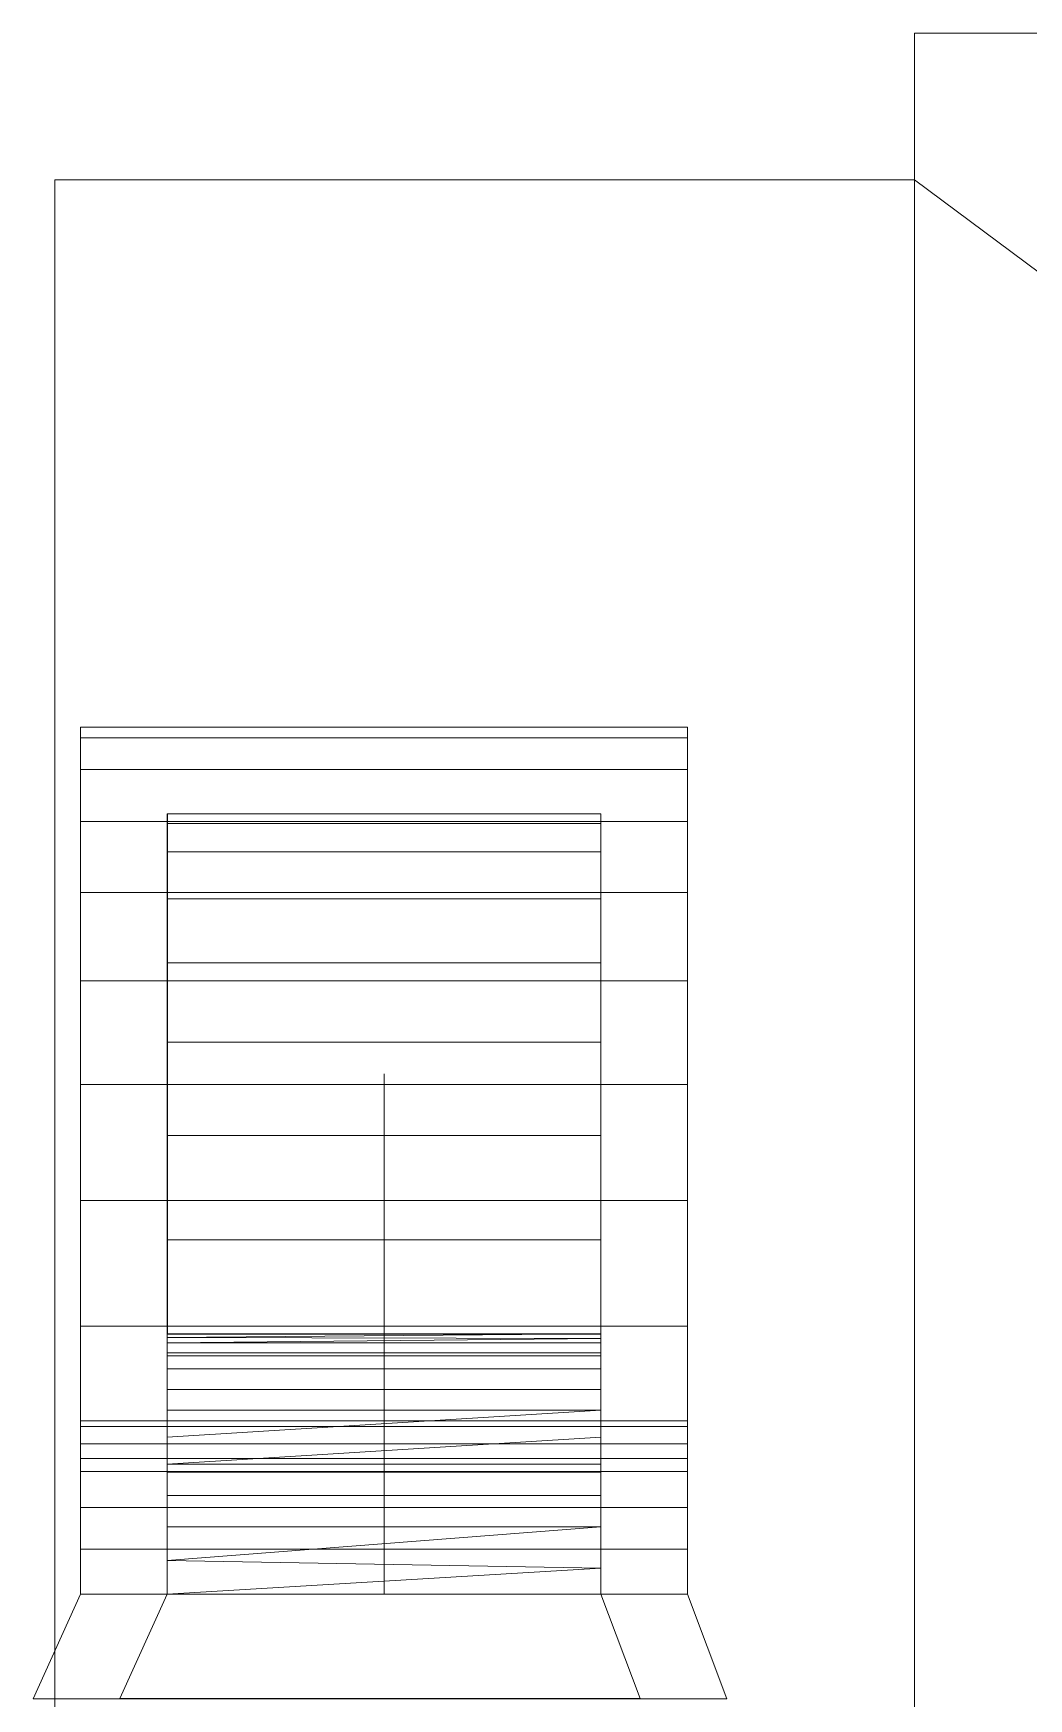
# Model space of a CAD drawing. Header units: inches. Extents: x -3354 to -3, y -8 to 1149.
# Drawn here: x -2915.97 to -2893, y 748.01 to 786.42 of the extents above; entities that cross this region are included whole.
import ezdxf

# ---------------------------------------------------------------- set-up
doc = ezdxf.new("R2010")
doc.units = ezdxf.units.IN
doc.header["$MEASUREMENT"] = 0
for name, color, linetype, lineweight in [('M-EQPM', 50, 'Continuous', 13), ('M-HVAC-DUCT', 70, 'Continuous', 13), ('M-HVAC-DUCT-CNTR', 70, 'Continuous', 13)]:
    doc.layers.add(name, color=color, linetype=linetype, lineweight=lineweight)

# ---------------------------------------------------------------- blocks, each defined once
blk = doc.blocks.new('PLACEHOLDER_PDH UNIT_ - PLACEHOLDER_PDH UNIT_-758022-01 - Lower Parking Level')
at = {"layer": 'M-EQPM', "color": 181, "transparency": 33554496}
mesh = blk.add_polyface(dxfattribs=at)
corners = [(32.723, 24.002, 24), (-27.277, 24.002, 24), (-27.277, 20.623, 24), (-47.116, 20.623, 24), (-47.116, -20.623, 24), (-27.277, -20.623, 24), (-27.277, -23.998, 24), (32.723, -23.998, 24)]
mesh.append_faces([[corners[k] for k in face] for face in [(2, 7, 0, 1), (5, 2, 3, 4)]], dxfattribs={"vtx0": -1, "color": 181})
mesh.append_faces([[corners[k] for k in face] for face in [(5, 6, 7, 2)]], dxfattribs={"vtx2": -1, "vtx3": -1, "color": 181})
mesh = blk.add_polyface(dxfattribs=at)
corners = [(32.723, 24.002), (32.723, -23.998), (-27.277, -23.998), (-27.277, -20.623), (-47.116, -20.623), (-47.116, 20.623), (-27.277, 20.623), (-27.277, 24.002)]
mesh.append_faces([[corners[k] for k in face] for face in [(0, 1, 6, 7)]], dxfattribs={"vtx1": -1, "color": 181})
mesh.append_faces([[corners[k] for k in face] for face in [(1, 2, 3, 6)]], dxfattribs={"vtx2": -1, "vtx3": -1, "color": 181})
mesh.append_faces([[corners[k] for k in face] for face in [(3, 4, 5, 6)]], dxfattribs={"vtx3": -1, "color": 181})
mesh = blk.add_polyface(dxfattribs=at)
corners = [(32.723, 24.002, 24), (32.723, 24.002), (-27.277, 24.002), (-27.277, 24.002, 24)]
mesh.append_faces([[corners[k] for k in face] for face in [(0, 1, 2, 3)]], dxfattribs={"color": 181})
mesh = blk.add_polyface(dxfattribs=at)
corners = [(-27.277, 24.002, 24), (-27.277, 24.002), (-27.277, 20.623), (-27.277, 20.623, 24)]
mesh.append_faces([[corners[k] for k in face] for face in [(0, 1, 2, 3)]], dxfattribs={"color": 181})
mesh = blk.add_polyface(dxfattribs=at)
corners = [(-17.18, 22.15, 24), (-17.163, 22.28, 24), (-17.113, 22.4, 24), (-17.034, 22.504, 24), (-16.93, 22.583, 24), (-16.81, 22.633, 24), (-16.68, 22.65, 24), (-16.551, 22.633, 24), (-16.43, 22.583, 24), (-16.327, 22.504, 24), (-16.247, 22.4, 24), (-16.197, 22.28, 24), (-16.18, 22.15, 24), (-16.197, 22.021, 24), (-16.247, 21.9, 24), (-16.327, 21.797, 24), (-16.43, 21.717, 24), (-16.551, 21.667, 24), (-16.68, 21.65, 24), (-16.81, 21.667, 24), (-16.93, 21.717, 24), (-17.034, 21.797, 24), (-17.113, 21.9, 24), (-17.163, 22.021, 24), (-15.68, 22.15, 24), (-15.663, 22.28, 24), (-15.613, 22.4, 24), (-15.534, 22.504, 24), (-15.43, 22.583, 24), (-15.31, 22.633, 24), (-15.18, 22.65, 24), (-15.051, 22.633, 24), (-14.93, 22.583, 24), (-14.827, 22.504, 24), (-14.747, 22.4, 24), (-14.697, 22.28, 24), (-14.68, 22.15, 24), (-14.697, 22.021, 24), (-14.747, 21.9, 24), (-14.827, 21.797, 24), (-14.93, 21.717, 24), (-15.051, 21.667, 24), (-15.18, 21.65, 24), (-15.31, 21.667, 24), (-15.43, 21.717, 24), (-15.534, 21.797, 24), (-15.613, 21.9, 24), (-15.663, 22.021, 24), (-34.517, 6.002, 24), (-34.517, -5.998, 24), (-44.517, -5.998, 24), (-44.517, 6.002, 24), (-8.774, 6.029, 24), (-8.774, -5.971, 24), (-16.774, -5.971, 24), (-16.774, 6.029, 24), (11.799, -8.392, 24), (11.799, 7.608, 24), (23.799, 7.608, 24), (23.799, -8.392, 24)]
mesh.append_faces([[corners[k] for k in face] for face in [(51, 48, 49, 50), (55, 52, 53, 54), (56, 57, 58, 59)]], dxfattribs={"color": 181})
mesh.append_faces([[corners[k] for k in face] for face in [(10, 8, 9), (19, 17, 18), (34, 32, 33), (43, 41, 42)]], dxfattribs={"vtx0": -1, "color": 181})
mesh.append_faces([[corners[k] for k in face] for face in [(4, 10, 14, 3), (28, 34, 38, 27)]], dxfattribs={"vtx0": -1, "vtx1": -1, "vtx2": -1, "color": 181})
mesh.append_faces([[corners[k] for k in face] for face in [(21, 3, 14, 17), (45, 27, 38, 41)]], dxfattribs={"vtx0": -1, "vtx1": -1, "vtx2": -1, "vtx3": -1, "color": 181})
mesh.append_faces([[corners[k] for k in face] for face in [(14, 10, 11, 12), (38, 34, 35, 36)]], dxfattribs={"vtx0": -1, "vtx3": -1, "color": 181})
mesh.append_faces([[corners[k] for k in face] for face in [(16, 17, 14, 15), (40, 41, 38, 39)]], dxfattribs={"vtx1": -1, "color": 181})
mesh.append_faces([[corners[k] for k in face] for face in [(23, 0, 3, 22), (21, 22, 3), (47, 24, 27, 46), (45, 46, 27)]], dxfattribs={"vtx1": -1, "vtx2": -1, "color": 181})
mesh.append_faces([[corners[k] for k in face] for face in [(7, 8, 10, 4), (31, 32, 34, 28)]], dxfattribs={"vtx1": -1, "vtx2": -1, "vtx3": -1, "color": 181})
mesh.append_faces([[corners[k] for k in face] for face in [(5, 6, 7, 4), (1, 2, 3, 0), (12, 13, 14), (29, 30, 31, 28), (25, 26, 27, 24), (36, 37, 38)]], dxfattribs={"vtx2": -1, "color": 181})
mesh.append_faces([[corners[k] for k in face] for face in [(19, 20, 21, 17), (43, 44, 45, 41)]], dxfattribs={"vtx2": -1, "vtx3": -1, "color": 181})
mesh = blk.add_polyface(dxfattribs=at)
corners = [(-17.18, 22.15, 26), (-17.163, 22.021, 26), (-17.113, 21.9, 26), (-17.034, 21.797, 26), (-16.93, 21.717, 26), (-16.81, 21.667, 26), (-16.68, 21.65, 26), (-16.551, 21.667, 26), (-16.43, 21.717, 26), (-16.327, 21.797, 26), (-16.247, 21.9, 26), (-16.197, 22.021, 26), (-16.18, 22.15, 26), (-16.197, 22.28, 26), (-16.247, 22.4, 26), (-16.327, 22.504, 26), (-16.43, 22.583, 26), (-16.551, 22.633, 26), (-16.68, 22.65, 26), (-16.81, 22.633, 26), (-16.93, 22.583, 26), (-17.034, 22.504, 26), (-17.113, 22.4, 26), (-17.163, 22.28, 26), (-15.68, 22.15, 26), (-15.663, 22.021, 26), (-15.613, 21.9, 26), (-15.534, 21.797, 26), (-15.43, 21.717, 26), (-15.31, 21.667, 26), (-15.18, 21.65, 26), (-15.051, 21.667, 26), (-14.93, 21.717, 26), (-14.827, 21.797, 26), (-14.747, 21.9, 26), (-14.697, 22.021, 26), (-14.68, 22.15, 26), (-14.697, 22.28, 26), (-14.747, 22.4, 26), (-14.827, 22.504, 26), (-14.93, 22.583, 26), (-15.051, 22.633, 26), (-15.18, 22.65, 26), (-15.31, 22.633, 26), (-15.43, 22.583, 26), (-15.534, 22.504, 26), (-15.613, 22.4, 26), (-15.663, 22.28, 26), (-34.517, 6.002, 26), (-44.517, 6.002, 26), (-44.517, -5.998, 26), (-34.517, -5.998, 26), (-8.774, 6.029, 26), (-16.774, 6.029, 26), (-16.774, -5.971, 26), (-8.774, -5.971, 26), (11.799, -8.392, 26), (23.799, -8.392, 26), (23.799, 7.608, 26), (11.799, 7.608, 26)]
mesh.append_faces([[corners[k] for k in face] for face in [(49, 50, 51, 48), (54, 55, 52, 53), (56, 57, 58, 59)]], dxfattribs={"color": 181})
mesh.append_faces([[corners[k] for k in face] for face in [(10, 7, 8, 9), (34, 31, 32, 33)]], dxfattribs={"vtx0": -1, "color": 181})
mesh.append_faces([[corners[k] for k in face] for face in [(14, 10, 13), (38, 34, 37)]], dxfattribs={"vtx0": -1, "vtx1": -1, "color": 181})
mesh.append_faces([[corners[k] for k in face] for face in [(3, 7, 10, 21), (20, 10, 14, 17), (27, 31, 34, 45), (44, 34, 38, 41)]], dxfattribs={"vtx0": -1, "vtx1": -1, "vtx2": -1, "vtx3": -1, "color": 181})
mesh.append_faces([[corners[k] for k in face] for face in [(21, 0, 1), (45, 24, 25)]], dxfattribs={"vtx0": -1, "vtx2": -1, "color": 181})
mesh.append_faces([[corners[k] for k in face] for face in [(2, 3, 21, 1), (20, 21, 10), (26, 27, 45, 25), (44, 45, 34)]], dxfattribs={"vtx1": -1, "vtx2": -1, "color": 181})
mesh.append_faces([[corners[k] for k in face] for face in [(5, 6, 7), (29, 30, 31)]], dxfattribs={"vtx2": -1, "color": 181})
mesh.append_faces([[corners[k] for k in face] for face in [(3, 4, 5, 7), (27, 28, 29, 31)]], dxfattribs={"vtx2": -1, "vtx3": -1, "color": 181})
mesh.append_faces([[corners[k] for k in face] for face in [(10, 11, 12, 13), (14, 15, 16, 17), (17, 18, 19, 20), (21, 22, 23, 0), (34, 35, 36, 37), (38, 39, 40, 41), (41, 42, 43, 44), (45, 46, 47, 24)]], dxfattribs={"vtx3": -1, "color": 181})
mesh = blk.add_polyface(dxfattribs=at)
corners = [(-27.277, 20.623, 24), (-27.277, 20.623), (-47.116, 20.623), (-47.116, 20.623, 24)]
mesh.append_faces([[corners[k] for k in face] for face in [(0, 1, 2, 3)]], dxfattribs={"color": 181})
mesh = blk.add_polyface(dxfattribs=at)
corners = [(-47.116, 20.623, 24), (-47.116, 20.623), (-47.116, -20.623), (-47.116, -20.623, 24)]
mesh.append_faces([[corners[k] for k in face] for face in [(0, 1, 2, 3)]], dxfattribs={"color": 181})
mesh = blk.add_polyface(dxfattribs=at)
corners = [(-34.517, 6.002, 26), (-34.517, 6.002, 24), (-44.517, 6.002, 24), (-44.517, 6.002, 26)]
mesh.append_faces([[corners[k] for k in face] for face in [(0, 1, 2, 3)]], dxfattribs={"color": 181})
mesh = blk.add_polyface(dxfattribs=at)
corners = [(-44.517, 6.002, 26), (-44.517, 6.002, 24), (-44.517, -5.998, 24), (-44.517, -5.998, 26)]
mesh.append_faces([[corners[k] for k in face] for face in [(0, 1, 2, 3)]], dxfattribs={"color": 181})
mesh = blk.add_polyface(dxfattribs=at)
corners = [(-34.517, -5.998, 26), (-34.517, -5.998, 24), (-34.517, 6.002, 24), (-34.517, 6.002, 26)]
mesh.append_faces([[corners[k] for k in face] for face in [(0, 1, 2, 3)]], dxfattribs={"color": 181})
mesh = blk.add_polyface(dxfattribs=at)
corners = [(-44.517, -5.998, 26), (-44.517, -5.998, 24), (-34.517, -5.998, 24), (-34.517, -5.998, 26)]
mesh.append_faces([[corners[k] for k in face] for face in [(0, 1, 2, 3)]], dxfattribs={"color": 181})
blk = doc.blocks.new('Rectangular Duct Elbow - Radius - Return-759019-01 - Lower Parking Level')
at = {"layer": 'M-HVAC-DUCT', "color": 8}
blk.add_arc((-12, 12), 12, 270, 0, dxfattribs=at)
at = {"layer": 'M-HVAC-DUCT', "color": 6}
mesh = blk.add_polyface(dxfattribs=at)
corners = [(-6, 12, -5), (-6.204, 10.447, -5), (-6.804, 9, -5), (-7.757, 7.757, -5), (-9, 6.804, -5), (-10.447, 6.204, -5), (-12, 6, -5), (-12, 6, 5), (-10.447, 6.204, 5), (-9, 6.804, 5), (-7.757, 7.757, 5), (-6.804, 9, 5), (-6.204, 10.447, 5), (-6, 12, 5), (-8.379, 7.281, -5), (-8.379, 7.281, 5), (-11.402, 6.079, -5), (-11.224, 6.102, 5), (-9.724, 6.504, 5), (-9.724, 6.504, -5), (-6.504, 9.724, 5), (-6.504, 9.724, -5), (-6.079, 11.402, 5), (-6.102, 11.224, -5), (-7.281, 8.379, -5), (-7.281, 8.379, 5)]
mesh.append_faces([[corners[k] for k in face] for face in [(16, 17, 5), (22, 23, 12)]], dxfattribs={"vtx0": -1, "vtx1": -1, "color": 6})
mesh.append_faces([[corners[k] for k in face] for face in [(25, 2, 24, 10), (12, 23, 1), (22, 0, 23), (5, 17, 8)]], dxfattribs={"vtx0": -1, "vtx2": -1, "color": 6})
mesh.append_faces([[corners[k] for k in face] for face in [(7, 17, 16), (25, 11, 2), (24, 3, 10)]], dxfattribs={"vtx1": -1, "vtx2": -1, "color": 6})
mesh.append_faces([[corners[k] for k in face] for face in [(9, 15, 14, 4), (3, 14, 15, 10), (18, 9, 4, 19), (20, 12, 1, 21), (8, 18, 19, 5), (11, 20, 21, 2)]], dxfattribs={"vtx1": -1, "vtx3": -1, "color": 6})
mesh.append_faces([[corners[k] for k in face] for face in [(16, 6, 7), (22, 13, 0)]], dxfattribs={"vtx2": -1, "color": 6})
mesh = blk.add_polyface(dxfattribs=at)
corners = [(6, 12, -5), (5.778, 9.184, -5), (5.119, 6.438, -5), (4.038, 3.828, -5), (2.562, 1.42, -5), (0.728, -0.728, -5), (-1.42, -2.562, -5), (-3.828, -4.038, -5), (-6.438, -5.119, -5), (-9.184, -5.778, -5), (-12, -6, -5), (-12, 6, -5), (-10.447, 6.204, -5), (-9, 6.804, -5), (-7.757, 7.757, -5), (-6.804, 9, -5), (-6.204, 10.447, -5), (-6, 12, -5)]
mesh.append_faces([[corners[k] for k in face] for face in [(11, 9, 10)]], dxfattribs={"vtx0": -1, "color": 6})
mesh.append_faces([[corners[k] for k in face] for face in [(7, 13, 6)]], dxfattribs={"vtx0": -1, "vtx1": -1, "color": 6})
mesh.append_faces([[corners[k] for k in face] for face in [(6, 13, 14, 5), (12, 8, 9, 11)]], dxfattribs={"vtx0": -1, "vtx2": -1, "color": 6})
mesh.append_faces([[corners[k] for k in face] for face in [(16, 1, 2, 3)]], dxfattribs={"vtx0": -1, "vtx3": -1, "color": 6})
mesh.append_faces([[corners[k] for k in face] for face in [(15, 16, 3, 4), (14, 15, 4, 5), (12, 13, 7, 8)]], dxfattribs={"vtx1": -1, "vtx3": -1, "color": 6})
mesh.append_faces([[corners[k] for k in face] for face in [(17, 0, 1, 16)]], dxfattribs={"vtx2": -1, "color": 6})
mesh = blk.add_polyface(dxfattribs=at)
corners = [(6, 12, 5), (5.778, 9.184, 5), (5.119, 6.438, 5), (4.038, 3.828, 5), (2.562, 1.42, 5), (0.728, -0.728, 5), (-1.42, -2.562, 5), (-3.828, -4.038, 5), (-6.438, -5.119, 5), (-9.184, -5.778, 5), (-12, -6, 5), (-12, -6, -5), (-9.184, -5.778, -5), (-6.438, -5.119, -5), (-3.828, -4.038, -5), (-1.42, -2.562, -5), (0.728, -0.728, -5), (2.562, 1.42, -5), (4.038, 3.828, -5), (5.119, 6.438, -5), (5.778, 9.184, -5), (6, 12, -5)]
mesh.append_faces([[corners[k] for k in face] for face in [(1, 20, 21, 0)]], dxfattribs={"vtx0": -1, "color": 6})
mesh.append_faces([[corners[k] for k in face] for face in [(7, 14, 15, 6), (6, 15, 16, 5), (13, 8, 9, 12), (4, 17, 18, 3), (2, 19, 20, 1), (3, 18, 19, 2), (17, 4, 5, 16)]], dxfattribs={"vtx0": -1, "vtx2": -1, "color": 6})
mesh.append_faces([[corners[k] for k in face] for face in [(11, 12, 9, 10)]], dxfattribs={"vtx1": -1, "color": 6})
mesh.append_faces([[corners[k] for k in face] for face in [(13, 14, 7, 8)]], dxfattribs={"vtx1": -1, "vtx3": -1, "color": 6})
mesh = blk.add_polyface(dxfattribs=at)
corners = [(-6, 12, 5), (-6.204, 10.447, 5), (-6.804, 9, 5), (-7.757, 7.757, 5), (-9, 6.804, 5), (-10.447, 6.204, 5), (-12, 6, 5), (-12, -6, 5), (-9.184, -5.778, 5), (-6.438, -5.119, 5), (-3.828, -4.038, 5), (-1.42, -2.562, 5), (0.728, -0.728, 5), (2.562, 1.42, 5), (4.038, 3.828, 5), (5.119, 6.438, 5), (5.778, 9.184, 5), (6, 12, 5)]
mesh.append_faces([[corners[k] for k in face] for face in [(11, 4, 10)]], dxfattribs={"vtx0": -1, "vtx1": -1, "color": 6})
mesh.append_faces([[corners[k] for k in face] for face in [(1, 15, 16, 0), (10, 4, 5, 9), (5, 8, 9), (3, 12, 13)]], dxfattribs={"vtx0": -1, "vtx2": -1, "color": 6})
mesh.append_faces([[corners[k] for k in face] for face in [(17, 0, 16)]], dxfattribs={"vtx1": -1, "color": 6})
mesh.append_faces([[corners[k] for k in face] for face in [(1, 2, 14, 15), (3, 4, 11, 12), (2, 3, 13, 14)]], dxfattribs={"vtx1": -1, "vtx3": -1, "color": 6})
mesh.append_faces([[corners[k] for k in face] for face in [(6, 7, 8, 5)]], dxfattribs={"vtx2": -1, "color": 6})
mesh = blk.add_polyface(dxfattribs=at)
corners = [(6, 12, 5), (6, 12, -5), (-6, 12, -5), (-6, 12, 5)]
mesh.append_faces([[corners[k] for k in face] for face in [(0, 1, 2, 3)]], dxfattribs={"color": 6})
mesh = blk.add_polyface(dxfattribs=at)
corners = [(-12, 6, -5), (-12, -6, -5), (-12, -6, 5), (-12, 6, 5)]
mesh.append_faces([[corners[k] for k in face] for face in [(0, 1, 2, 3)]], dxfattribs={"color": 6})
blk = doc.blocks.new('Rectangular Duct Transition - Angle - Return-759021-01 - Lower Parking Level')
at = {"layer": 'M-HVAC-DUCT', "color": 6}
mesh = blk.add_polyface(dxfattribs=at)
corners = [(0, 5, -6), (2.411, 5.907, -5), (2.411, -6.093, -5), (0, -5, -6)]
mesh.append_faces([[corners[k] for k in face] for face in [(0, 1, 2, 3)]], dxfattribs={"color": 6})
mesh = blk.add_polyface(dxfattribs=at)
corners = [(0, 5, 6), (2.411, 5.907, 5), (2.411, 5.907, -5), (0, 5, -6)]
mesh.append_faces([[corners[k] for k in face] for face in [(0, 1, 2, 3)]], dxfattribs={"color": 6})
mesh = blk.add_polyface(dxfattribs=at)
corners = [(0, -5, 6), (2.411, -6.093, 5), (2.411, 5.907, 5), (0, 5, 6)]
mesh.append_faces([[corners[k] for k in face] for face in [(0, 1, 2, 3)]], dxfattribs={"color": 6})
mesh = blk.add_polyface(dxfattribs=at)
corners = [(2.411, -6.093, -5), (2.411, 5.907, -5), (2.411, 5.907, 5), (2.411, -6.093, 5)]
mesh.append_faces([[corners[k] for k in face] for face in [(0, 1, 2, 3)]], dxfattribs={"color": 6})
mesh = blk.add_polyface(dxfattribs=at)
corners = [(0, 5, 6), (0, 5, -6), (0, -5, -6), (0, -5, 6)]
mesh.append_faces([[corners[k] for k in face] for face in [(0, 1, 2, 3)]], dxfattribs={"color": 6})
mesh = blk.add_polyface(dxfattribs=at)
corners = [(0, -5, -6), (2.411, -6.093, -5), (2.411, -6.093, 5), (0, -5, 6)]
mesh.append_faces([[corners[k] for k in face] for face in [(0, 1, 2, 3)]], dxfattribs={"color": 6})

msp = doc.modelspace()

# ---------------------------------------------------------------- linework, layer by layer
at = {"layer": 'M-HVAC-DUCT-CNTR', "color": 8}
msp.add_line((-2907.876, 762.423, 394.75), (-2907.876, 762.423, 452.75), dxfattribs=at)

# ---------------------------------------------------------------- block references
at = {"layer": 'M-EQPM', "color": 181, "transparency": 33554496}
msp.add_blockref('PLACEHOLDER_PDH UNIT_ - PLACEHOLDER_PDH UNIT_-758022-01 - Lower Parking Level', (-2868.358, 762.42, 368.75), dxfattribs=at)
at = {"layer": 'M-HVAC-DUCT', "color": 8, "extrusion": (1, 0, 0), "rotation": 90}
msp.add_blockref('Rectangular Duct Elbow - Radius - Return-759019-01 - Lower Parking Level', (762.423, 464.75, -2907.876), dxfattribs=at)
at = {"layer": 'M-HVAC-DUCT', "color": 6, "rotation": 270}
msp.add_blockref('Rectangular Duct Transition - Angle - Return-759021-01 - Lower Parking Level', (-2907.876, 750.423, 464.75), dxfattribs=at)

# ---------------------------------------------------------------- meshes
at = {"layer": 'M-HVAC-DUCT', "color": 6}
mesh = msp.add_polyface(dxfattribs=at)
corners = [(-2900.875, 770.422, 394.75), (-2900.875, 754.423, 394.75), (-2914.876, 754.423, 394.75), (-2914.876, 770.422, 394.75)]
mesh.append_faces([[corners[k] for k in face] for face in [(0, 1, 2, 3)]], dxfattribs={"color": 6})
mesh = msp.add_polyface(dxfattribs=at)
corners = [(-2914.876, 754.423, 452.75), (-2900.875, 754.423, 452.75), (-2900.875, 770.422, 452.75), (-2914.876, 770.422, 452.75)]
mesh.append_faces([[corners[k] for k in face] for face in [(0, 1, 2, 3)]], dxfattribs={"color": 6})
mesh = msp.add_polyface(dxfattribs=at)
corners = [(-2914.876, 770.422, 394.75), (-2914.876, 770.422, 452.75), (-2900.875, 770.422, 452.75), (-2900.875, 770.422, 394.75)]
mesh.append_faces([[corners[k] for k in face] for face in [(0, 1, 2, 3)]], dxfattribs={"color": 6})
mesh = msp.add_polyface(dxfattribs=at)
corners = [(-2914.876, 754.423, 394.75), (-2914.876, 754.423, 452.75), (-2914.876, 770.422, 452.75), (-2914.876, 770.422, 394.75)]
mesh.append_faces([[corners[k] for k in face] for face in [(0, 1, 2, 3)]], dxfattribs={"color": 6})
mesh = msp.add_polyface(dxfattribs=at)
corners = [(-2914.876, 750.423, 456.75), (-2914.876, 750.423, 472.75), (-2914.876, 753.551, 472.504), (-2914.876, 756.603, 471.771), (-2914.876, 759.502, 470.57), (-2914.876, 762.178, 468.93), (-2914.876, 764.565, 466.892), (-2914.876, 766.603, 464.506), (-2914.876, 768.243, 461.83), (-2914.876, 769.444, 458.93), (-2914.876, 770.176, 455.879), (-2914.876, 770.422, 452.75), (-2914.876, 754.423, 452.75), (-2914.876, 754.286, 453.785), (-2914.876, 753.887, 454.75), (-2914.876, 753.251, 455.578), (-2914.876, 752.423, 456.214), (-2914.876, 751.458, 456.614)]
mesh.append_faces([[corners[k] for k in face] for face in [(4, 16, 17, 3), (5, 15, 16, 4), (13, 9, 10, 12)]], dxfattribs={"vtx0": -1, "vtx2": -1, "color": 6})
mesh.append_faces([[corners[k] for k in face] for face in [(11, 12, 10), (1, 2, 0)]], dxfattribs={"vtx1": -1, "color": 6})
mesh.append_faces([[corners[k] for k in face] for face in [(6, 7, 15, 5)]], dxfattribs={"vtx1": -1, "vtx2": -1, "color": 6})
mesh.append_faces([[corners[k] for k in face] for face in [(14, 15, 7, 8), (13, 14, 8, 9), (17, 0, 2, 3)]], dxfattribs={"vtx1": -1, "vtx3": -1, "color": 6})
mesh = msp.add_polyface(dxfattribs=at)
corners = [(-2900.875, 754.423, 452.75), (-2914.876, 754.423, 452.75), (-2914.876, 770.422, 452.75), (-2900.875, 770.422, 452.75)]
mesh.append_faces([[corners[k] for k in face] for face in [(0, 1, 2, 3)]], dxfattribs={"color": 6})
mesh = msp.add_polyface(dxfattribs=at)
corners = [(-2900.875, 750.423, 472.75), (-2900.875, 753.551, 472.504), (-2900.875, 756.603, 471.771), (-2900.875, 759.502, 470.57), (-2900.875, 762.178, 468.93), (-2900.875, 764.565, 466.892), (-2900.875, 766.603, 464.506), (-2900.875, 768.243, 461.83), (-2900.875, 769.444, 458.93), (-2900.875, 770.176, 455.879), (-2900.875, 770.422, 452.75), (-2914.876, 770.422, 452.75), (-2914.876, 770.176, 455.879), (-2914.876, 769.444, 458.93), (-2914.876, 768.243, 461.83), (-2914.876, 766.603, 464.506), (-2914.876, 764.565, 466.892), (-2914.876, 762.178, 468.93), (-2914.876, 759.502, 470.57), (-2914.876, 756.603, 471.771), (-2914.876, 753.551, 472.504), (-2914.876, 750.423, 472.75)]
mesh.append_faces([[corners[k] for k in face] for face in [(11, 12, 9, 10)]], dxfattribs={"vtx1": -1, "color": 6})
mesh.append_faces([[corners[k] for k in face] for face in [(13, 14, 7, 8), (12, 13, 8, 9), (14, 15, 6, 7), (5, 6, 15, 16), (17, 18, 3, 4), (19, 20, 1, 2), (18, 19, 2, 3), (16, 17, 4, 5)]], dxfattribs={"vtx1": -1, "vtx3": -1, "color": 6})
mesh.append_faces([[corners[k] for k in face] for face in [(20, 21, 0, 1)]], dxfattribs={"vtx3": -1, "color": 6})
mesh = msp.add_polyface(dxfattribs=at)
corners = [(-2900.875, 770.422, 394.75), (-2900.875, 770.422, 452.75), (-2900.875, 754.423, 452.75), (-2900.875, 754.423, 394.75)]
mesh.append_faces([[corners[k] for k in face] for face in [(0, 1, 2, 3)]], dxfattribs={"color": 6})
mesh = msp.add_polyface(dxfattribs=at)
corners = [(-2900.875, 750.423, 456.75), (-2900.875, 751.458, 456.614), (-2900.875, 752.423, 456.214), (-2900.875, 753.251, 455.578), (-2900.875, 753.887, 454.75), (-2900.875, 754.286, 453.785), (-2900.875, 754.423, 452.75), (-2900.875, 770.422, 452.75), (-2900.875, 770.176, 455.879), (-2900.875, 769.444, 458.93), (-2900.875, 768.243, 461.83), (-2900.875, 766.603, 464.506), (-2900.875, 764.565, 466.892), (-2900.875, 762.178, 468.93), (-2900.875, 759.502, 470.57), (-2900.875, 756.603, 471.771), (-2900.875, 753.551, 472.504), (-2900.875, 750.423, 472.75)]
mesh.append_faces([[corners[k] for k in face] for face in [(3, 13, 2)]], dxfattribs={"vtx0": -1, "vtx1": -1, "color": 6})
mesh.append_faces([[corners[k] for k in face] for face in [(2, 13, 14, 1), (4, 10, 11, 3), (10, 4, 5)]], dxfattribs={"vtx0": -1, "vtx2": -1, "color": 6})
mesh.append_faces([[corners[k] for k in face] for face in [(1, 14, 15, 16)]], dxfattribs={"vtx0": -1, "vtx3": -1, "color": 6})
mesh.append_faces([[corners[k] for k in face] for face in [(12, 13, 3, 11), (9, 10, 5, 8)]], dxfattribs={"vtx1": -1, "vtx2": -1, "color": 6})
mesh.append_faces([[corners[k] for k in face] for face in [(6, 7, 8, 5)]], dxfattribs={"vtx2": -1, "color": 6})
mesh.append_faces([[corners[k] for k in face] for face in [(16, 17, 0, 1)]], dxfattribs={"vtx3": -1, "color": 6})
mesh = msp.add_polyface(dxfattribs=at)
corners = [(-2912.875, 756.423, 394.75), (-2912.875, 768.423, 394.75), (-2902.876, 768.423, 394.75), (-2902.876, 756.423, 394.75)]
mesh.append_faces([[corners[k] for k in face] for face in [(0, 1, 2, 3)]], dxfattribs={"color": 6})
mesh = msp.add_polyface(dxfattribs=at)
corners = [(-2902.876, 768.423, 452.75), (-2912.875, 768.423, 452.75), (-2912.875, 756.423, 452.75), (-2902.876, 756.423, 452.75)]
mesh.append_faces([[corners[k] for k in face] for face in [(0, 1, 2, 3)]], dxfattribs={"color": 6})
mesh = msp.add_polyface(dxfattribs=at)
corners = [(-2912.875, 756.423, 394.75), (-2912.875, 756.423, 452.75), (-2912.875, 768.423, 452.75), (-2912.875, 768.423, 394.75)]
mesh.append_faces([[corners[k] for k in face] for face in [(0, 1, 2, 3)]], dxfattribs={"color": 6})
mesh = msp.add_polyface(dxfattribs=at)
corners = [(-2912.875, 768.423, 394.75), (-2912.875, 768.423, 452.75), (-2902.876, 768.423, 452.75), (-2902.876, 768.423, 394.75)]
mesh.append_faces([[corners[k] for k in face] for face in [(0, 1, 2, 3)]], dxfattribs={"color": 6})
mesh = msp.add_polyface(dxfattribs=at)
corners = [(-2902.876, 768.423, 394.75), (-2902.876, 768.423, 452.75), (-2902.876, 756.423, 452.75), (-2902.876, 756.423, 394.75)]
mesh.append_faces([[corners[k] for k in face] for face in [(0, 1, 2, 3)]], dxfattribs={"color": 6})
mesh = msp.add_polyface(dxfattribs=at)
corners = [(-2902.876, 756.423, 394.75), (-2902.876, 756.423, 452.75), (-2912.875, 756.423, 452.75), (-2912.875, 756.423, 394.75)]
mesh.append_faces([[corners[k] for k in face] for face in [(0, 1, 2, 3)]], dxfattribs={"color": 6})
mesh = msp.add_polyface(dxfattribs=at)
corners = [(-2900.875, 754.423, 394.75), (-2900.875, 754.423, 452.75), (-2914.876, 754.423, 452.75), (-2914.876, 754.423, 394.75)]
mesh.append_faces([[corners[k] for k in face] for face in [(0, 1, 2, 3)]], dxfattribs={"color": 6})
mesh = msp.add_polyface(dxfattribs=at)
corners = [(-2900.875, 754.423, 452.75), (-2900.875, 754.286, 453.785), (-2900.875, 753.887, 454.75), (-2900.875, 753.251, 455.578), (-2900.875, 752.423, 456.214), (-2900.875, 751.458, 456.614), (-2900.875, 750.423, 456.75), (-2914.876, 750.423, 456.75), (-2914.876, 751.458, 456.614), (-2914.876, 752.423, 456.214), (-2914.876, 753.251, 455.578), (-2914.876, 753.887, 454.75), (-2914.876, 754.286, 453.785), (-2914.876, 754.423, 452.75)]
mesh.append_faces([[corners[k] for k in face] for face in [(8, 5, 6, 7)]], dxfattribs={"vtx0": -1, "color": 6})
mesh.append_faces([[corners[k] for k in face] for face in [(9, 4, 5, 8), (4, 9, 10, 3), (12, 1, 2, 11), (3, 10, 11, 2)]], dxfattribs={"vtx0": -1, "vtx2": -1, "color": 6})
mesh.append_faces([[corners[k] for k in face] for face in [(13, 0, 1, 12)]], dxfattribs={"vtx2": -1, "color": 6})
mesh = msp.add_polyface(dxfattribs=at)
corners = [(-2914.876, 750.423, 472.75), (-2915.969, 748.011, 471.75), (-2899.969, 748.011, 471.75), (-2900.875, 750.423, 472.75)]
mesh.append_faces([[corners[k] for k in face] for face in [(0, 1, 2, 3)]], dxfattribs={"color": 6})
mesh = msp.add_polyface(dxfattribs=at)
corners = [(-2914.876, 750.423, 456.75), (-2915.969, 748.011, 457.75), (-2915.969, 748.011, 471.75), (-2914.876, 750.423, 472.75)]
mesh.append_faces([[corners[k] for k in face] for face in [(0, 1, 2, 3)]], dxfattribs={"color": 6})
mesh = msp.add_polyface(dxfattribs=at)
corners = [(-2900.875, 750.423, 456.75), (-2899.969, 748.011, 457.75), (-2915.969, 748.011, 457.75), (-2914.876, 750.423, 456.75)]
mesh.append_faces([[corners[k] for k in face] for face in [(0, 1, 2, 3)]], dxfattribs={"color": 6})
mesh = msp.add_polyface(dxfattribs=at)
corners = [(-2900.875, 750.423, 472.75), (-2914.876, 750.423, 472.75), (-2914.876, 750.423, 456.75), (-2900.875, 750.423, 456.75)]
mesh.append_faces([[corners[k] for k in face] for face in [(0, 1, 2, 3)]], dxfattribs={"color": 6})
mesh = msp.add_polyface(dxfattribs=at)
corners = [(-2914.876, 750.423, 456.75), (-2914.876, 750.423, 472.75), (-2900.875, 750.423, 472.75), (-2900.875, 750.423, 456.75)]
mesh.append_faces([[corners[k] for k in face] for face in [(0, 1, 2, 3)]], dxfattribs={"color": 6})
mesh = msp.add_polyface(dxfattribs=at)
corners = [(-2900.875, 750.423, 472.75), (-2899.969, 748.011, 471.75), (-2899.969, 748.011, 457.75), (-2900.875, 750.423, 456.75)]
mesh.append_faces([[corners[k] for k in face] for face in [(0, 1, 2, 3)]], dxfattribs={"color": 6})

doc.saveas('drawing.dxf')
